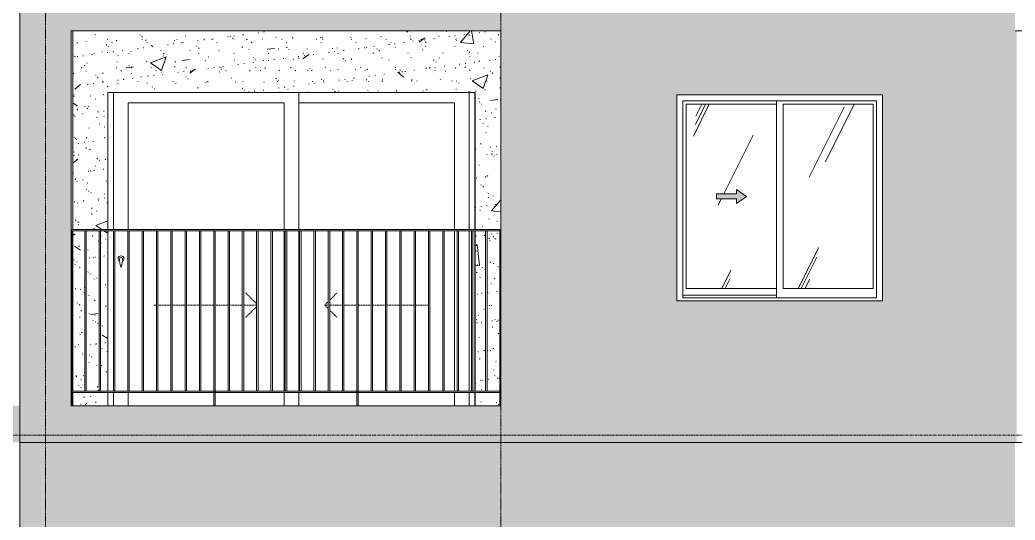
# Model space of a CAD drawing. Header units: millimetres. Extents: x 9199 to 175431, y -4466 to 35300.
# Drawn here: x 69762 to 76537, y 22022 to 25425 of the extents above; entities that cross this region are included whole.
import ezdxf

# ---------------------------------------------------------------- set-up
doc = ezdxf.new("R2010")
doc.units = ezdxf.units.MM
for name, pattern in [('1 NÉT CALL OUT', [6, 3, -3]), ('Centre', [31.75, 6.35, -4.7625, 15.875, -4.7625]), ('Dash', [6, 3, -3]), ('Grid Line', [22.225, 12.7, -3.175, 3.175, -3.175])]:
    doc.linetypes.add(name, pattern=pattern)
for name, color, linetype, lineweight in [('0-1', 7, 'Continuous', 5), ('A-DETL-GENF', 92, 'Continuous', 9), ('A-DETL-GENF-1', 92, '1 NÉT CALL OUT', 9), ('A-DOOR', 31, 'Continuous', 9), ('A-DOOR-FRAM', 31, 'Continuous', 9), ('A-DOOR-HDLN', 31, 'Dash', 18), ('A-FLOR-HRAL', 11, 'Continuous', 9), ('A-FLOR-LEVL-2', 51, 'Centre', 9), ('A-GLAZ', 151, 'Continuous', 9), ('A-GLAZ-3', 7, '1 NÉT CALL OUT', 9), ('A-WALL', 113, 'Continuous', 9), ('A-WALL-PATT', 111, 'Continuous', 9), ('A-WALL-PATT-1', 9, 'Continuous', 9), ('A-WALL-PATT-2', 111, 'Continuous', 5), ('I-WALL', 2, 'Continuous', 9), ('I-WALL-1', 7, 'Continuous', 9), ('S-GRID-1', 1, 'Grid Line', 9)]:
    doc.layers.add(name, color=color, linetype=linetype, lineweight=lineweight)
pattern_1 = [(63.435, (53179.2, 1304.34), (-0.001, 1524.001), [532.46, -2875.304]), (63.435, (51655.2, 1304.34), (-0.001, 1524.001), [532.46, -2875.304]), (63.435, (53908.74, 1598.8), (-0.001, 1524.001), [532.46, -2875.304]), (63.435, (52384.74, 1598.8), (-0.001, 1524.001), [532.46, -2875.304]), (63.435, (53798.3, 1494.84), (-0.001, 1524.001), [532.46, -2875.304]), (63.435, (52274.3, 1494.84), (-0.001, 1524.001), [532.46, -2875.304]), (63.435, (53685.8, 2090.1), (-0.001, 1524.001), [258.8, -3148.965]), (63.435, (52161.8, 2090.1), (-0.001, 1524.001), [258.8, -3148.965]), (63.435, (53612.15, 1997.95), (-0.001, 1524.001), [532.46, -2875.304]), (63.435, (52088.15, 1997.95), (-0.001, 1524.001), [532.46, -2875.304]), (63.435, (53625.14, 2064.1), (-0.001, 1524.001), [532.46, -2875.304]), (63.435, (52101.14, 2064.1), (-0.001, 1524.001), [532.46, -2875.304]), (63.435, (53010.3, 1773.94), (-0.001, 1524.001), [532.46, -2875.304]), (63.435, (51486.3, 1773.94), (-0.001, 1524.001), [532.46, -2875.304]), (63.435, (53023.3, 1851.9), (-0.001, 1524.001), [532.46, -2875.304]), (63.435, (51499.3, 1851.9), (-0.001, 1524.001), [532.46, -2875.304]), (63.435, (53026.8, 1908.1), (-0.001, 1524.001), [532.46, -2875.304]), (63.435, (51502.8, 1908.1), (-0.001, 1524.001), [532.46, -2875.304])]

# ---------------------------------------------------------------- blocks, each defined once
blk = doc.blocks.new('NCV_TKTC_TANG 6 - 8_rvt-1-TKCS_MẶT ĐỨNG HƯỚNG ĐÔNG')
at = {"layer": 'A-WALL-PATT-1'}
h = blk.add_hatch(dxfattribs=at)
h.set_pattern_fill('FP_2', color=256, style=0, pattern_type=2)
h.set_pattern_definition([(50, (51388.9, 1200), (1093.104, -95.634), [114.3, -1257.3]), (355, (51388.9, 1200), (-211.457, 1146.34), [91.44, -1005.84]), (100.451, (51480, 1192), (881.656, 1050.7), [97.14, -1068.54]), (46.184, (51389, 1504.8), (1626.475, -252.257), [171.45, -1885.95]), (96.636, (51524.5, 1483.8), (1424.416, 1484.565), [145.71, -1602.81]), (351.184, (51389, 1504.8), (1424.43, 1484.55), [137.16, -1508.76]), (21, (51541.3, 1428.6), (909.686, -613.59), [114.3, -1257.3]), (326, (51541.3, 1428.6), (370.812, 1105.13), [91.44, -1005.84]), (71.451, (51617.1, 1377.5), (1280.503, 491.528), [97.14, -1068.54]), (37.5, (51388.93, 1200), (18.5313, 507.3303), [50.292, -943.356, 50.292, -970.788, -1009.65]), (37.5, (51388.93, 1200), (18.5313, 507.3303), [-2014.728, 50.292, -959.358]), (7.5, (51388.93, 1200), (400.918, 601.084), [50.292, -531.876, 50.292, -920.496, -384.81]), (7.5, (51388.93, 1200), (400.918, 601.084), [-1552.956, 50.292, -334.518]), (327.5, (51049.1, 1200), (813.545, -34.3737), [50.292, -330.708, 50.292, -1138.428, -1577.34]), (327.5, (51049.1, 1200), (813.545, -34.3737), [-1569.72, 50.292, -1527.048]), (317.5, (50896.7, 1200), (888.775, 152.56), [50.292, -445.008, 50.292, -739.14, -1120.14]), (317.5, (50896.7, 1200), (888.775, 152.56), [-1284.732, 50.292, -1069.848])])
h.paths.add_polyline_path([(72862.4, 22800), (73030.3, 22800), (73030.3, 22890), (72862.4, 22890)])
h.paths.add_polyline_path([(70121.9, 22800), (70360.3, 22800), (70360.3, 22890), (70121.9, 22890), (70121.9, 22807.2)])
h.paths.add_polyline_path([(73030.3, 22900), (73030.3, 23990), (72942.9, 23990), (72942.9, 22900), (72954.4, 22900)])
h.paths.add_polyline_path([(70214.4, 22900), (70301.8, 22900), (70301.8, 23990), (70214.4, 23990), (70214.4, 23295.5)])
h.paths.add_polyline_path([(70176.9, 22900), (70204.4, 22900), (70204.4, 23990), (70121.9, 23990), (70121.9, 22900)])
h.paths.add_polyline_path([(70311.8, 22900), (70360.3, 22900), (70360.3, 23990), (70311.8, 23990), (70311.8, 23295.5)])
h.paths.add_polyline_path([(72862.4, 22900), (72932.9, 22900), (72932.9, 23990), (72862.4, 23990), (72862.4, 23013.1)])
h.paths.add_polyline_path([(70111.9, 23990), (70111.9, 23990), (70111.9, 24000)])
h.paths.add_polyline_path([(73035.7, 23990), (73035.7, 25350), (70121.9, 25350), (70121.9, 24000), (70360.3, 24000), (70360.3, 24930), (72862.4, 24930), (72862.4, 24000), (73035.3, 24000), (73035.3, 23990)])
h = blk.add_hatch(dxfattribs=at)
h.set_pattern_fill('FP_3', color=256, style=0, pattern_type=2)
h.set_pattern_definition([(37.5, (51388.93, 1200), (-4.79953, 146.8239), [5.029, -110.795, 5.029, -124.511, -123.825]), (37.5, (51388.93, 1200), (-4.79953, 146.8239), [-245.364, 5.029, -118.796]), (7.5, (51388.93, 1200), (134.8574, 215.0472), [5.029, -57.455, 5.029, -99.365, -40.005]), (7.5, (51388.93, 1200), (134.8574, 215.0472), [-166.878, 5.029, -34.976]), (327.5, (51295.21, 1200), (237.29776, 0.4316), [5.029, -33.071, 5.029, -132.131, -179.07]), (327.5, (51295.21, 1200), (237.29776, 0.4316), [-175.26, 5.029, -174.041]), (317.5, (51295.2, 1200), (229.067, 66.8792), [5.029, -14.021, 5.029, -84.887, -102.87]), (317.5, (51295.2, 1200), (229.067, 66.8792), [-108.966, 5.029, -97.841])])
h.paths.add_polyline_path([(72862.4, 22800), (73030.3, 22800), (73030.3, 22890), (72862.4, 22890)])
h.paths.add_polyline_path([(70121.9, 22800), (70360.3, 22800), (70360.3, 22890), (70121.9, 22890), (70121.9, 22807.2)])
h.paths.add_polyline_path([(73030.3, 22900), (73030.3, 23990), (72942.9, 23990), (72942.9, 22900), (72954.4, 22900)])
h.paths.add_polyline_path([(70214.4, 22900), (70301.8, 22900), (70301.8, 23990), (70214.4, 23990), (70214.4, 23295.5)])
h.paths.add_polyline_path([(70176.9, 22900), (70204.4, 22900), (70204.4, 23990), (70121.9, 23990), (70121.9, 22900)])
h.paths.add_polyline_path([(70311.8, 22900), (70360.3, 22900), (70360.3, 23990), (70311.8, 23990), (70311.8, 23295.5)])
h.paths.add_polyline_path([(72862.4, 22900), (72932.9, 22900), (72932.9, 23990), (72862.4, 23990), (72862.4, 23013.1)])
h.paths.add_polyline_path([(70111.9, 23990), (70111.9, 23990), (70111.9, 24000)])
h.paths.add_polyline_path([(73035.7, 23990), (73035.7, 25350), (70121.9, 25350), (70121.9, 24000), (70360.3, 24000), (70360.3, 24930), (72862.4, 24930), (72862.4, 24000), (73035.3, 24000), (73035.3, 23990)])
at = {"layer": 'I-WALL-1'}
for p, q in [((70121.9, 25350), (70121.9, 24000)), ((70360.3, 24000), (70360.3, 24930)), ((70360.3, 24930), (72862.4, 24930)), ((72862.4, 24930), (72862.4, 24000)), ((70121.9, 23990), (70121.9, 22900)), ((70360.3, 22900), (70360.3, 23990)), ((72862.4, 23990), (72862.4, 22900)), ((70121.9, 22890), (70121.9, 22800)), ((70360.3, 22800), (70360.3, 22890)), ((72862.4, 22890), (72862.4, 22800))]:
    blk.add_line(p, q, dxfattribs=at)
blk = doc.blocks.new('1_FAMILY RVT - W01-WxH 1400x1400xmm-V125-TKCS_MẶT ĐỨNG HƯỚNG ĐÔNG')
at = {"layer": 'A-DETL-GENF-1'}
blk.add_hatch(color=256, dxfattribs=at).paths.add_polyline_path([(74639.8, 24176.5), (74707.5, 24223.9), (74639.8, 24271.4), (74639.8, 24240.9), (74504.3, 24240.9), (74504.3, 24207), (74639.8, 24207)])
at = {"layer": 'A-GLAZ'}
h = blk.add_hatch(dxfattribs=at)
h.set_pattern_fill('FP_4', color=256, style=0, pattern_type=2)
h.set_pattern_definition(pattern_1)
h.paths.add_polyline_path([(74298.8, 23597), (74913.1, 23597), (74913.1, 24850.9), (74298.8, 24850.9), (74298.8, 24211.2)])
h.paths.add_polyline_path([(74639.8, 24176.5), (74639.8, 24207), (74504.3, 24207), (74504.3, 24240.9), (74639.8, 24240.9), (74639.8, 24271.4), (74707.5, 24223.9), (74683.4, 24207)])
h = blk.add_hatch(dxfattribs=at)
h.set_pattern_fill('FP_4', color=256, style=0, pattern_type=2)
h.set_pattern_definition(pattern_1)
h.paths.add_polyline_path([(74957.5, 23597), (75571.8, 23597), (75571.8, 24850.9), (74957.5, 24850.9), (74957.5, 24474.5)])
at = {"layer": 'A-DETL-GENF'}
for p, q in [((74639.8, 24271.4), (74639.8, 24240.9)), ((74707.5, 24223.9), (74639.8, 24271.4)), ((74707.5, 24223.9), (74639.8, 24271.4)), ((74639.8, 24271.4), (74639.8, 24240.9)), ((74504.3, 24240.9), (74504.3, 24207)), ((74504.3, 24240.9), (74639.8, 24240.9)), ((74639.8, 24240.9), (74504.3, 24240.9)), ((74504.3, 24240.9), (74504.3, 24207)), ((74504.3, 24207), (74639.8, 24207)), ((74504.3, 24207), (74639.8, 24207)), ((74707.5, 24223.9), (74639.8, 24176.5)), ((74639.8, 24176.5), (74707.5, 24223.9)), ((74639.8, 24207), (74639.8, 24176.5)), ((74639.8, 24207), (74639.8, 24176.5))]:
    blk.add_line(p, q, dxfattribs=at)
at = {"layer": 'A-GLAZ'}
for p, q in [((75635.3, 24914.4), (74235.3, 24914.4)), ((74235.3, 24914.4), (74235.3, 23514.4)), ((74276.2, 24873.5), (75594.4, 24873.5)), ((74276.2, 23533.5), (74276.2, 24873.5)), ((74913.1, 24873.5), (74913.1, 23533.5)), ((75594.4, 23533.5), (75594.4, 24873.5)), ((75635.3, 24914.4), (75635.3, 23514.4)), ((74298.8, 24850.9), (74298.8, 23597)), ((74913.1, 24850.9), (74298.8, 24850.9)), ((74957.5, 23597), (74957.5, 24850.9)), ((74957.5, 24850.9), (75571.8, 24850.9)), ((75571.8, 24850.9), (75571.8, 23597)), ((74298.8, 23597), (74913.1, 23597)), ((75571.8, 23597), (74957.5, 23597)), ((75635.3, 23514.4), (74235.3, 23514.4)), ((74913.1, 23552.5), (74276.2, 23552.5)), ((74913.1, 23552.5), (74276.2, 23552.5)), ((75594.4, 23533.5), (74276.2, 23533.5))]:
    blk.add_line(p, q, dxfattribs=at)
blk = doc.blocks.new('Railing - 10mm-1251313-TKCS_MẶT ĐỨNG HƯỚNG ĐÔNG')
at = {"layer": 'A-FLOR-HRAL'}
for p, q in [((70204.4, 2500), (70204.4, 3590)), ((70214.4, 2500), (70214.4, 3590))]:
    blk.add_line(p, q, dxfattribs=at)
blk = doc.blocks.new('Railing - 50 x 10mm-V52-TKCS_MẶT ĐỨNG HƯỚNG ĐÔNG')
at = {"layer": 'A-FLOR-HRAL'}
for p, q in [((71081.4, 6990), (71091.4, 6990)), ((71081.4, 5800), (71081.4, 6990)), ((71091.4, 5800), (71091.4, 6990))]:
    blk.add_line(p, q, dxfattribs=at)
blk = doc.blocks.new('Railing - 50 x 10mm-V77-TKCS_MẶT ĐỨNG HƯỚNG ĐÔNG')
at = {"layer": 'A-FLOR-HRAL'}
for p in [(70111.9, 17190), (70116.9, 16000)]:
    blk.add_line(p, (70116.9, 17190), dxfattribs=at)
blk = doc.blocks.new('Railing - 50 x 10mm-V54-TKCS_MẶT ĐỨNG HƯỚNG ĐÔNG')
at = {"layer": 'A-FLOR-HRAL'}
for p, q in [((73030.3, 6990), (73035.7, 6990)), ((73030.3, 5800), (73030.3, 6990))]:
    blk.add_line(p, q, dxfattribs=at)
blk = doc.blocks.new('Railing - Railing-3825337-TKCS_MẶT ĐỨNG HƯỚNG ĐÔNG')
at = {"layer": 'A-FLOR-HRAL'}
for p, q in [((70111.9, 22900), (73035.3, 22900)), ((73035.3, 22900), (73035.3, 22890)), ((73035.3, 22890), (70111.9, 22890))]:
    blk.add_line(p, q, dxfattribs=at)
for name, p in [('Railing - 50 x 10mm-V77-TKCS_MẶT ĐỨNG HƯỚNG ĐÔNG', (0, 6800)), ('Railing - 10mm-1251313-TKCS_MẶT ĐỨNG HƯỚNG ĐÔNG', (0, 20400)), ('Railing - 10mm-1251313-TKCS_MẶT ĐỨNG HƯỚNG ĐÔNG', (97.4, 20400)), ('Railing - 10mm-1251313-TKCS_MẶT ĐỨNG HƯỚNG ĐÔNG', (194.9, 20400)), ('Railing - 10mm-1251313-TKCS_MẶT ĐỨNG HƯỚNG ĐÔNG', (292.3, 20400)), ('Railing - 10mm-1251313-TKCS_MẶT ĐỨNG HƯỚNG ĐÔNG', (389.8, 20400)), ('Railing - 10mm-1251313-TKCS_MẶT ĐỨNG HƯỚNG ĐÔNG', (487.2, 20400)), ('Railing - 10mm-1251313-TKCS_MẶT ĐỨNG HƯỚNG ĐÔNG', (584.7, 20400)), ('Railing - 10mm-1251313-TKCS_MẶT ĐỨNG HƯỚNG ĐÔNG', (682.1, 20400)), ('Railing - 10mm-1251313-TKCS_MẶT ĐỨNG HƯỚNG ĐÔNG', (779.6, 20400)), ('Railing - 50 x 10mm-V52-TKCS_MẶT ĐỨNG HƯỚNG ĐÔNG', (0, 17000)), ('Railing - 10mm-1251313-TKCS_MẶT ĐỨNG HƯỚNG ĐÔNG', (974.5, 20400)), ('Railing - 10mm-1251313-TKCS_MẶT ĐỨNG HƯỚNG ĐÔNG', (1071.9, 20400)), ('Railing - 10mm-1251313-TKCS_MẶT ĐỨNG HƯỚNG ĐÔNG', (1169.3, 20400)), ('Railing - 10mm-1251313-TKCS_MẶT ĐỨNG HƯỚNG ĐÔNG', (1266.8, 20400)), ('Railing - 10mm-1251313-TKCS_MẶT ĐỨNG HƯỚNG ĐÔNG', (1364.2, 20400)), ('Railing - 10mm-1251313-TKCS_MẶT ĐỨNG HƯỚNG ĐÔNG', (1461.7, 20400)), ('Railing - 10mm-1251313-TKCS_MẶT ĐỨNG HƯỚNG ĐÔNG', (1559.1, 20400)), ('Railing - 10mm-1251313-TKCS_MẶT ĐỨNG HƯỚNG ĐÔNG', (1656.6, 20400)), ('Railing - 10mm-1251313-TKCS_MẶT ĐỨNG HƯỚNG ĐÔNG', (1754, 20400)), ('Railing - 50 x 10mm-V52-TKCS_MẶT ĐỨNG HƯỚNG ĐÔNG', (974.5, 17000)), ('Railing - 10mm-1251313-TKCS_MẶT ĐỨNG HƯỚNG ĐÔNG', (1948.9, 20400)), ('Railing - 10mm-1251313-TKCS_MẶT ĐỨNG HƯỚNG ĐÔNG', (2046.4, 20400)), ('Railing - 10mm-1251313-TKCS_MẶT ĐỨNG HƯỚNG ĐÔNG', (2143.8, 20400)), ('Railing - 10mm-1251313-TKCS_MẶT ĐỨNG HƯỚNG ĐÔNG', (2241.3, 20400)), ('Railing - 10mm-1251313-TKCS_MẶT ĐỨNG HƯỚNG ĐÔNG', (2338.7, 20400)), ('Railing - 10mm-1251313-TKCS_MẶT ĐỨNG HƯỚNG ĐÔNG', (2436.1, 20400)), ('Railing - 10mm-1251313-TKCS_MẶT ĐỨNG HƯỚNG ĐÔNG', (2533.6, 20400)), ('Railing - 10mm-1251313-TKCS_MẶT ĐỨNG HƯỚNG ĐÔNG', (2631, 20400)), ('Railing - 10mm-1251313-TKCS_MẶT ĐỨNG HƯỚNG ĐÔNG', (2728.5, 20400)), ('Railing - 50 x 10mm-V54-TKCS_MẶT ĐỨNG HƯỚNG ĐÔNG', (0, 17000))]:
    blk.add_blockref(name, p)
blk = doc.blocks.new('Top Rail Type - Top Rail_Internal_-3825340-TKCS_MẶT ĐỨNG HƯỚNG ĐÔNG')
at = {"layer": 'A-FLOR-HRAL'}
for p, q in [((73035.3, 24000), (70111.9, 24000)), ((70111.9, 23990), (73035.3, 23990)), ((73035.3, 24000), (73035.3, 23990))]:
    blk.add_line(p, q, dxfattribs=at)
blk = doc.blocks.new('DEG_02-DEG_03 - DEG_02-2500x2400mm-CỬA ĐI 02 CÁNH TRƯỢT-V67-TKCS_MẶT ĐỨNG HƯỚNG ĐÔNG')
at = {"layer": 'A-DOOR'}
for p, q in [((70400.3, 10400), (70400.3, 11330)), ((71660.3, 11330), (71660.3, 10400)), ((70500.3, 11260), (71560.3, 11260)), ((70500.3, 11260), (70500.3, 10400)), ((71560.3, 10400), (71560.3, 11260)), ((71660.3, 11260), (72720.3, 11260)), ((72720.3, 10400), (72720.3, 11260)), ((71560.3, 9300), (71560.3, 10390)), ((71660.3, 10390), (71660.3, 9300)), ((72720.3, 9300), (72720.3, 10390)), ((70400.3, 9200), (70400.3, 9290)), ((70500.3, 9290), (70500.3, 9200)), ((71560.3, 9200), (71560.3, 9290)), ((71660.3, 9290), (71660.3, 9200)), ((72720.3, 9200), (72720.3, 9290))]:
    blk.add_line(p, q, dxfattribs=at)
at = {"layer": 'A-DOOR', "flags": 128}
blk.add_lwpolyline([(70451.8, 10208.7), (70451.8, 10208.7), (70451.8, 10208.7), (70451.8, 10208.7), (70451.8, 10208.7), (70451.8, 10208.7), (70451.8, 10208.7), (70451.7, 10208.7), (70451.7, 10208.7), (70451.7, 10208.7), (70451.7, 10208.7), (70451.6, 10208.7), (70451.6, 10208.7), (70451.6, 10208.7), (70451.5, 10208.7), (70451.5, 10208.7), (70451.5, 10208.7), (70451.4, 10208.7), (70451.4, 10208.7), (70451.4, 10208.7), (70451.3, 10208.7), (70451.3, 10208.7), (70451.2, 10208.7), (70451.2, 10208.7), (70451.1, 10208.7), (70451.1, 10208.7), (70451, 10208.7), (70451, 10208.7), (70450.9, 10208.7), (70450.9, 10208.7), (70450.8, 10208.7), (70450.7, 10208.7), (70450.7, 10208.7), (70450.6, 10208.7), (70450.6, 10208.7), (70450.5, 10208.7), (70450.4, 10208.7), (70450.4, 10208.7), (70450.3, 10208.7), (70450.3, 10208.7), (70450.2, 10208.7), (70450.1, 10208.7), (70450.1, 10208.7), (70450, 10208.7), (70450, 10208.7), (70449.9, 10208.7), (70449.9, 10208.7), (70449.8, 10208.7), (70449.7, 10208.7), (70449.7, 10208.7), (70449.6, 10208.7), (70449.6, 10208.7), (70449.5, 10208.7), (70449.5, 10208.7), (70449.4, 10208.7), (70449.4, 10208.7), (70449.3, 10208.7), (70449.3, 10208.7), (70449.2, 10208.7), (70449.2, 10208.7), (70449.2, 10208.7), (70449.1, 10208.7), (70449.1, 10208.7), (70449.1, 10208.7), (70449, 10208.7), (70449, 10208.7), (70449, 10208.7), (70448.9, 10208.7), (70448.9, 10208.7), (70448.9, 10208.7), (70448.9, 10208.7), (70448.9, 10208.7), (70448.8, 10208.7), (70448.8, 10208.7), (70448.8, 10208.7), (70448.8, 10208.7), (70448.8, 10208.7)], dxfattribs=at)
at = {"layer": 'A-DOOR'}
for centre, radius, start, end in [((70450.3, 10200), 20, 0, 180), ((70450.3, 10200), 20, 180, 240), ((70448.8, 10199.2), 9.45, 90, 180), ((70604.1, 10199.2), 164.8, 180, 199.13397), ((70451.8, 10199.2), 9.45, 0, 90), ((70296.5, 10199.2), 164.8, 340.86603, 0), ((70450.3, 10200), 20, 300, 0), ((70450.7, 10146), 2.34, 199.13397, 261.03098), ((70449.9, 10146), 2.34, 278.96902, 340.86603)]:
    blk.add_arc(centre, radius, start, end, dxfattribs=at)
at = {"layer": 'A-DOOR-FRAM'}
for p, q in [((70400.3, 11330), (70400.3, 10400)), ((72820.3, 11330), (72820.3, 10400)), ((72860.3, 10400), (72860.3, 11330)), ((72820.3, 10390), (72820.3, 9300)), ((72860.3, 9300), (72860.3, 10390)), ((70400.3, 9290), (70400.3, 9200)), ((72820.3, 9290), (72820.3, 9200)), ((72860.3, 9200), (72860.3, 9290))]:
    blk.add_line(p, q, dxfattribs=at)
at = {"layer": 'A-DOOR-HDLN'}
for p, q in [((71373.7, 9893.6), (71298.2, 9969.1)), ((71871, 9917.6), (71922.4, 9969.1)), ((71837.6, 9884.2), (71861, 9907.6)), ((70673.1, 9884.2), (70691.6, 9884.2)), ((70701.6, 9884.2), (70789.1, 9884.2)), ((70799.1, 9884.2), (70886.5, 9884.2)), ((70896.5, 9884.2), (70983.9, 9884.2)), ((70993.9, 9884.2), (71081.4, 9884.2)), ((71091.4, 9884.2), (71178.8, 9884.2)), ((71188.8, 9884.2), (71276.3, 9884.2)), ((71286.3, 9884.2), (71373.7, 9884.2)), ((71373.7, 9874.9), (71298.2, 9799.4)), ((71837.6, 9884.2), (71861, 9860.8)), ((71861, 9884.2), (71837.6, 9884.2)), ((71958.4, 9884.2), (71871, 9884.2)), ((71871, 9850.8), (71922.4, 9799.4)), ((72055.9, 9884.2), (71968.4, 9884.2)), ((72153.3, 9884.2), (72065.9, 9884.2)), ((72250.7, 9884.2), (72163.3, 9884.2)), ((72348.2, 9884.2), (72260.7, 9884.2)), ((72445.6, 9884.2), (72358.2, 9884.2)), ((72543.1, 9884.2), (72455.6, 9884.2))]:
    blk.add_line(p, q, dxfattribs=at)

msp = doc.modelspace()

# ---------------------------------------------------------------- hatches: boundary and pattern name
at = {"layer": 'A-WALL-PATT'}
h = msp.add_hatch(color=256, dxfattribs=at)
h.paths.add_polyline_path([(73239, 22550), (73239, 25950), (69762.3, 25950), (69762.3, 22550), (72293.2, 22550)])
h.paths.add_polyline_path([(72293.2, 22800), (70111.9, 22800), (70111.9, 25350), (73035.7, 25350), (73035.7, 22800)])
msp.add_hatch(color=256, dxfattribs=at).paths.add_polyline_path([(69762.3, 22100), (69762.3, 22800), (68146.9, 22800), (68146.9, 22550), (69761.9, 22549.7), (69761.9, 22100)])
h = msp.add_hatch(color=256, dxfattribs=at)
h.paths.add_polyline_path([(72293.2, 19150), (73239, 19150), (73239, 22550), (69762.3, 22550), (69762.3, 19150), (70176.9, 19150)])
h.paths.add_polyline_path([(70111.9, 19400), (70111.9, 21950), (73035.7, 21950), (73035.7, 19400), (70176.9, 19400)])
at = {"layer": 'A-WALL-PATT-2'}
h = msp.add_hatch(color=256, dxfattribs=at)
h.paths.add_polyline_path([(73239, 22550), (76546.9, 22550), (76546.9, 25350), (76536.9, 25350), (76536.9, 25950), (73239, 25950), (73239, 23295.5)])
h.paths.add_polyline_path([(74235.3, 23514.4), (74235.3, 24914.4), (75635.3, 24914.4), (75635.3, 23514.4), (74276.2, 23514.4)])
h = msp.add_hatch(color=256, dxfattribs=at)
h.paths.add_polyline_path([(73239, 19150), (76546.9, 19150), (76546.9, 21950), (76536.9, 21950), (76536.9, 22550), (73239, 22550), (73239, 20049.5)])
h.paths.add_polyline_path([(75594.4, 20114.4), (74235.3, 20114.4), (74235.3, 21514.4), (75635.3, 21514.4), (75635.3, 20114.4)])

# ---------------------------------------------------------------- linework, layer by layer
at = {"layer": 'A-FLOR-LEVL-2'}
msp.add_line((9199.1, 22600), (84597.8, 22600), dxfattribs=at)
at = {"layer": 'A-WALL'}
for p, q in [((69762.3, 29350), (69762.3, 15750)), ((70111.9, 22800), (70111.9, 25350)), ((70111.9, 25350), (73035.7, 25350)), ((73035.7, 25350), (73035.7, 22800)), ((73035.7, 22800), (70111.9, 22800)), ((76536.9, 22550), (69762.3, 22550)), ((69762.3, 22550), (76536.9, 22550))]:
    msp.add_line(p, q, dxfattribs=at)
at = {"layer": 'I-WALL'}
for p, q in [((76536.9, 25350), (77886.9, 25350)), ((77886.9, 22550), (76536.9, 22550))]:
    msp.add_line(p, q, dxfattribs=at)
at = {"layer": 'S-GRID-1'}
for p, q in [((69936.9, 1454.4), (69936.9, 30542.5)), ((73036.9, 1454.4), (73036.9, 30542.5))]:
    msp.add_line(p, q, dxfattribs=at)

# ---------------------------------------------------------------- block references
at = {"layer": '0-1'}
msp.add_blockref('NCV_TKTC_TANG 6 - 8_rvt-1-TKCS_MẶT ĐỨNG HƯỚNG ĐÔNG', (0, 0), dxfattribs=at)
at = {"layer": 'A-DOOR'}
msp.add_blockref('DEG_02-DEG_03 - DEG_02-2500x2400mm-CỬA ĐI 02 CÁNH TRƯỢT-V67-TKCS_MẶT ĐỨNG HƯỚNG ĐÔNG', (0, 13600), dxfattribs=at)
at = {"layer": 'A-FLOR-HRAL'}
for name in ['Top Rail Type - Top Rail_Internal_-3825340-TKCS_MẶT ĐỨNG HƯỚNG ĐÔNG', 'Railing - Railing-3825337-TKCS_MẶT ĐỨNG HƯỚNG ĐÔNG']:
    msp.add_blockref(name, (0, 0), dxfattribs=at)
at = {"layer": 'A-GLAZ-3'}
msp.add_blockref('1_FAMILY RVT - W01-WxH 1400x1400xmm-V125-TKCS_MẶT ĐỨNG HƯỚNG ĐÔNG', (0, 0), dxfattribs=at)

doc.saveas('drawing.dxf')
